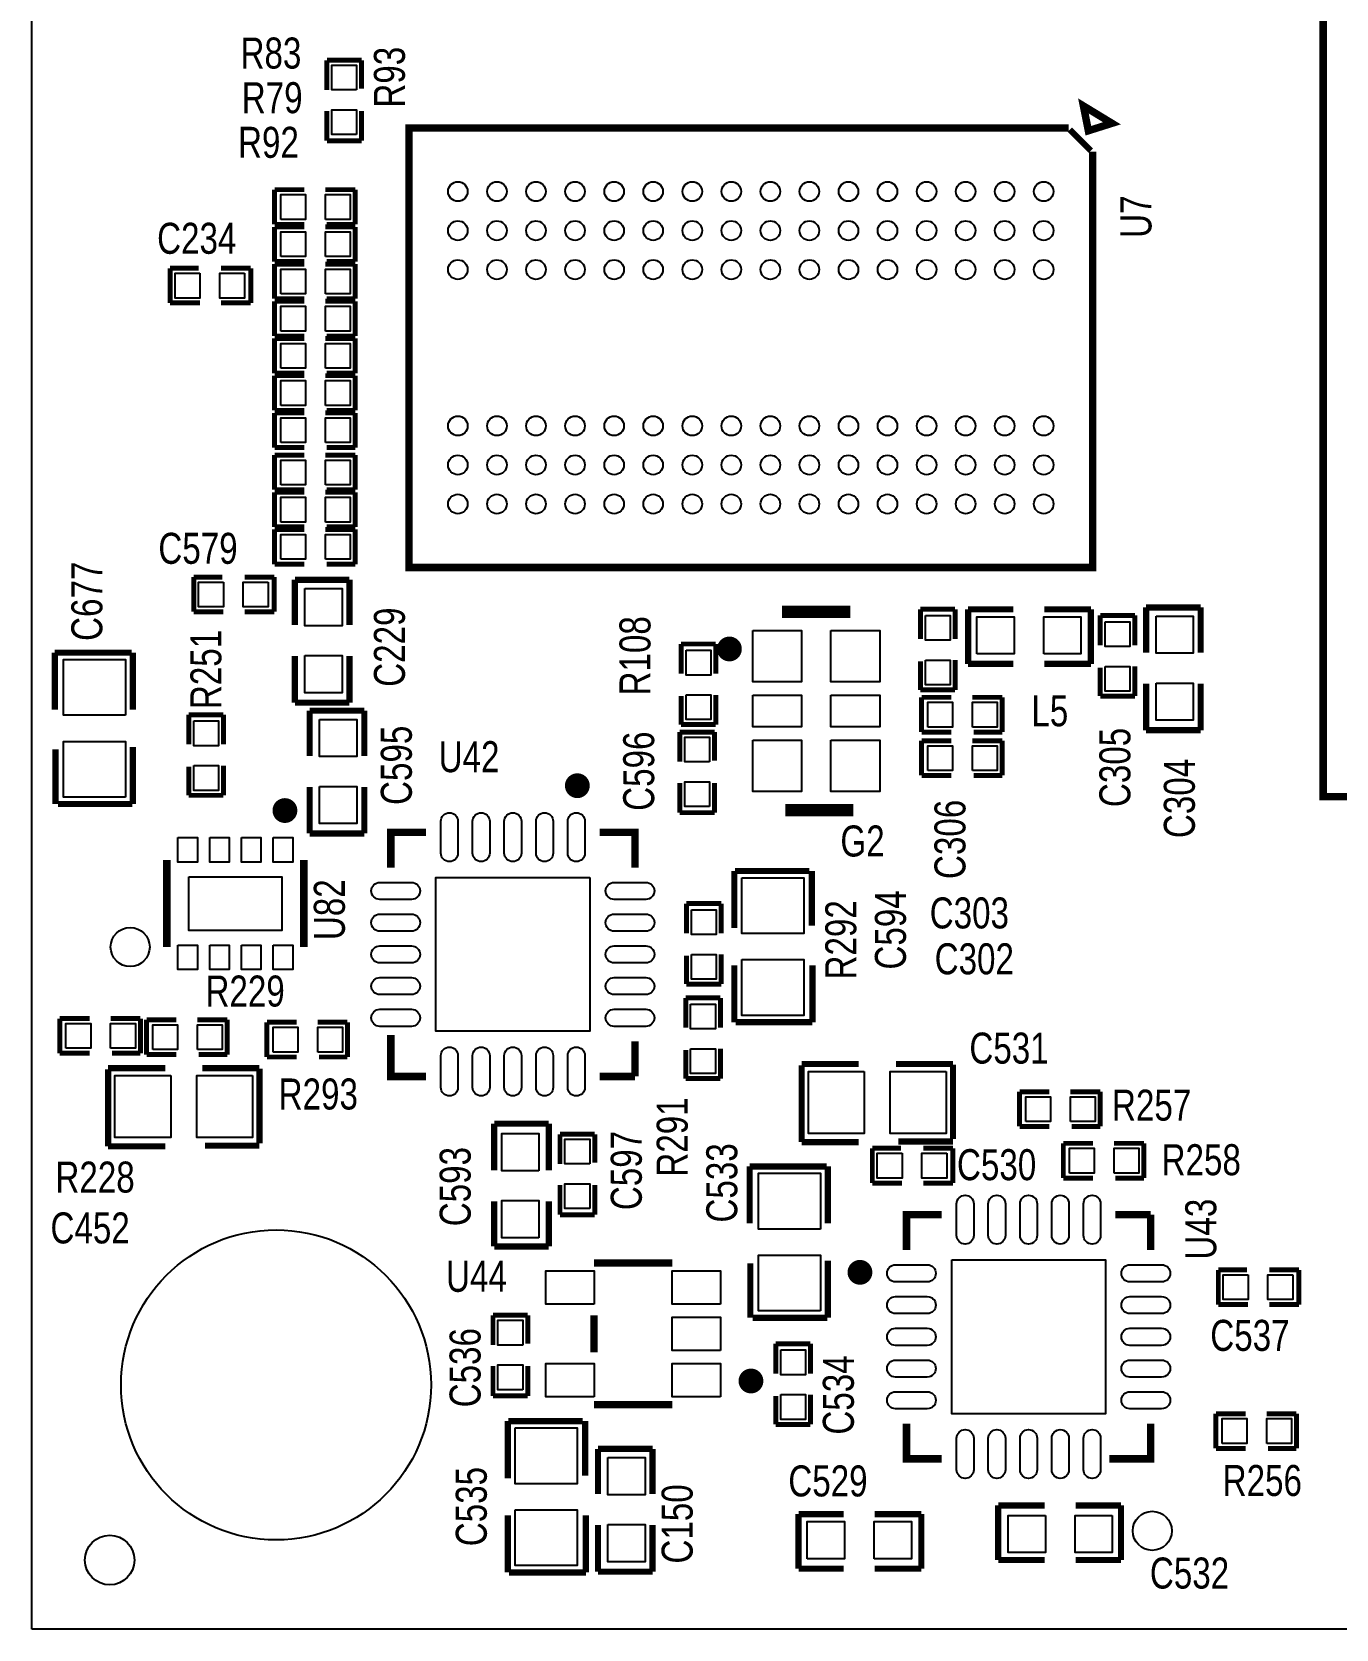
# Model space of a CAD drawing. Extents: x 0 to 80, y 0 to 60.
# Drawn here: x 0 to 26.71, y 0 to 32.71 of the extents above; entities that cross this region are included whole.
import ezdxf

# ---------------------------------------------------------------- set-up
doc = ezdxf.new("R2010")
doc.units = 0
for name, color, linetype in [('BG_OUTLINE', 3, 'CONTINUOUS'), ('PG_SILKSCREEN_TOP', 6, 'CONTINUOUS'), ('PIN_TOP', 7, 'CONTINUOUS'), ('RD_SILKSCREEN_TOP', 8, 'CONTINUOUS')]:
    doc.layers.add(name, color=color, linetype=linetype)

msp = doc.modelspace()

# ---------------------------------------------------------------- linework, layer by layer
at = {"layer": 'BG_OUTLINE'}
msp.add_lwpolyline([(0, 0), (0, 59.99988), (79.99984, 59.99988), (79.99984, 0)], close=True, dxfattribs=at)
at = {"layer": 'PG_SILKSCREEN_TOP', "const_width": 0.1524}
for points in [[(26.44648, 17.04721), (53.44668, 17.04721), (53.44668, 44.04741), (26.44648, 44.04741)], [(21.638768, 30.68701), (22.121368, 30.83941), (21.537168, 31.19501)]]:
    msp.add_lwpolyline(points, close=True, dxfattribs=at)
at = {"layer": 'PG_SILKSCREEN_TOP'}
for points, const_width in [([(6.040374, 31.521908), (6.040374, 32.131508)], 0.1016), ([(6.040374, 32.131508), (6.751574, 32.131508)], 0.1016), ([(6.751574, 32.131508), (6.751574, 31.547308)], 0.1016), ([(6.040374, 30.480508), (6.040374, 31.090108)], 0.1016), ([(6.751574, 30.480508), (6.751574, 31.090108)], 0.1016), ([(21.724366, 30.25521), (21.724366, 21.7424), (7.724394, 21.7424), (7.724394, 30.742382), (21.232368, 30.742382)], 0.1524), ([(21.257768, 30.709108), (21.68779, 30.278832)], 0.127), ([(6.040374, 30.480508), (6.751574, 30.480508)], 0.1016), ([(4.97078, 29.48051), (5.58038, 29.48051)], 0.1016), ([(4.97078, 29.48051), (4.97078, 28.76931)], 0.1016), ([(6.01218, 29.48051), (6.62178, 29.48051)], 0.1016), ([(6.62178, 29.48051), (6.62178, 28.76931)], 0.1016), ([(4.97078, 28.76931), (5.58038, 28.76931)], 0.1016), ([(6.62178, 28.76931), (6.03758, 28.76931)], 0.1016), ([(4.97078, 28.71851), (5.58038, 28.71851)], 0.1016), ([(4.97078, 28.71851), (4.97078, 28.00731)], 0.1016), ([(6.01218, 28.71851), (6.62178, 28.71851)], 0.1016), ([(6.62178, 28.71851), (6.62178, 28.00731)], 0.1016), ([(2.830576, 27.159712), (2.830576, 27.870912)], 0.1016), ([(2.830576, 27.870912), (3.414776, 27.870912)], 0.1016), ([(4.481576, 27.870912), (3.871976, 27.870912)], 0.1016), ([(4.481576, 27.159712), (4.481576, 27.870912)], 0.1016), ([(4.97078, 28.00731), (5.58038, 28.00731)], 0.1016), ([(4.97078, 27.95651), (5.58038, 27.95651)], 0.1016), ([(4.97078, 27.95651), (4.97078, 27.24531)], 0.1016), ([(6.01218, 27.95651), (6.62178, 27.95651)], 0.1016), ([(6.62178, 28.00731), (6.03758, 28.00731)], 0.1016), ([(6.62178, 27.95651), (6.62178, 27.24531)], 0.1016), ([(3.440176, 27.159712), (2.830576, 27.159712)], 0.1016), ([(4.481576, 27.159712), (3.871976, 27.159712)], 0.1016), ([(4.97078, 27.24531), (5.58038, 27.24531)], 0.1016), ([(4.97078, 27.19451), (5.58038, 27.19451)], 0.1016), ([(4.97078, 27.19451), (4.97078, 26.48331)], 0.1016), ([(6.01218, 27.19451), (6.62178, 27.19451)], 0.1016), ([(6.62178, 27.24531), (6.03758, 27.24531)], 0.1016), ([(6.62178, 27.19451), (6.62178, 26.48331)], 0.1016), ([(4.97078, 26.48331), (5.58038, 26.48331)], 0.1016), ([(6.62178, 26.48331), (6.03758, 26.48331)], 0.1016), ([(4.97078, 26.43251), (5.58038, 26.43251)], 0.1016), ([(4.97078, 26.43251), (4.97078, 25.72131)], 0.1016), ([(6.01218, 26.43251), (6.62178, 26.43251)], 0.1016), ([(6.62178, 26.43251), (6.62178, 25.72131)], 0.1016), ([(4.97078, 25.72131), (5.58038, 25.72131)], 0.1016), ([(4.97078, 25.67051), (5.58038, 25.67051)], 0.1016), ([(4.97078, 25.67051), (4.97078, 24.95931)], 0.1016), ([(6.01218, 25.67051), (6.62178, 25.67051)], 0.1016), ([(6.62178, 25.72131), (6.03758, 25.72131)], 0.1016), ([(6.62178, 25.67051), (6.62178, 24.95931)], 0.1016), ([(4.97078, 24.95931), (5.58038, 24.95931)], 0.1016), ([(4.97078, 24.90851), (5.58038, 24.90851)], 0.1016), ([(4.97078, 24.90851), (4.97078, 24.19731)], 0.1016), ([(6.01218, 24.90851), (6.62178, 24.90851)], 0.1016), ([(6.62178, 24.95931), (6.03758, 24.95931)], 0.1016), ([(6.62178, 24.90851), (6.62178, 24.19731)], 0.1016), ([(4.97078, 24.19731), (5.58038, 24.19731)], 0.1016), ([(6.62178, 24.19731), (6.03758, 24.19731)], 0.1016), ([(4.97078, 24.04491), (5.58038, 24.04491)], 0.1016), ([(4.97078, 24.04491), (4.97078, 23.33371)], 0.1016), ([(6.01218, 24.04491), (6.62178, 24.04491)], 0.1016), ([(6.62178, 24.04491), (6.62178, 23.33371)], 0.1016), ([(4.97078, 23.33371), (5.58038, 23.33371)], 0.1016), ([(4.97078, 23.28291), (5.58038, 23.28291)], 0.1016), ([(4.97078, 23.28291), (4.97078, 22.57171)], 0.1016), ([(6.01218, 23.28291), (6.62178, 23.28291)], 0.1016), ([(6.62178, 23.33371), (6.03758, 23.33371)], 0.1016), ([(6.62178, 23.28291), (6.62178, 22.57171)], 0.1016), ([(4.97078, 22.57171), (5.58038, 22.57171)], 0.1016), ([(4.97078, 22.52091), (5.58038, 22.52091)], 0.1016), ([(4.97078, 22.52091), (4.97078, 21.80971)], 0.1016), ([(6.01218, 22.52091), (6.62178, 22.52091)], 0.1016), ([(6.62178, 22.57171), (6.03758, 22.57171)], 0.1016), ([(6.62178, 22.52091), (6.62178, 21.80971)], 0.1016), ([(3.313176, 20.835112), (3.313176, 21.546312)], 0.1016), ([(3.313176, 21.546312), (3.897376, 21.546312)], 0.1016), ([(4.964176, 21.546312), (4.354576, 21.546312)], 0.1016), ([(4.964176, 20.835112), (4.964176, 21.546312)], 0.1016), ([(4.97078, 21.80971), (5.58038, 21.80971)], 0.1016), ([(6.62178, 21.80971), (6.03758, 21.80971)], 0.1016), ([(5.386578, 21.489416), (5.386578, 20.562316)], 0.127), ([(6.504178, 21.489416), (5.386578, 21.489416)], 0.127), ([(6.504178, 20.562316), (6.504178, 21.489416)], 0.127), ([(16.762476, 20.835112), (15.365476, 20.835112)], 0.254), ([(18.197576, 20.885912), (18.197576, 20.276312)], 0.1016), ([(18.908776, 20.885912), (18.197576, 20.885912)], 0.1016), ([(18.908776, 20.885912), (18.908776, 20.276312)], 0.1016), ([(19.175476, 20.885912), (19.175476, 19.768312)], 0.127), ([(20.102576, 20.885912), (19.175476, 20.885912)], 0.127), ([(20.737576, 20.885912), (21.690076, 20.885912)], 0.127), ([(21.690076, 20.885912), (21.690076, 19.768312)], 0.127), ([(22.820376, 20.924012), (22.820376, 19.996912)], 0.127), ([(23.937976, 20.924012), (22.820376, 20.924012)], 0.127), ([(23.937976, 19.996912), (23.937976, 20.924012)], 0.127), ([(3.922776, 20.835112), (3.313176, 20.835112)], 0.1016), ([(4.964176, 20.835112), (4.354576, 20.835112)], 0.1016), ([(21.880576, 20.758912), (21.880576, 20.149312)], 0.1016), ([(22.591776, 20.758912), (21.880576, 20.758912)], 0.1016), ([(22.591776, 20.758912), (22.591776, 20.149312)], 0.1016), ([(0.468376, 18.828512), (0.468376, 19.996912)], 0.127), ([(0.468376, 19.996912), (2.043176, 19.996912)], 0.127), ([(2.068576, 19.996912), (2.068576, 18.828512)], 0.127), ([(5.386578, 18.974816), (5.386578, 19.927316)], 0.127), ([(6.504178, 19.927316), (6.504178, 18.974816)], 0.127), ([(13.295376, 20.174712), (13.295376, 19.565112)], 0.1016), ([(14.006576, 20.174712), (13.295376, 20.174712)], 0.1016), ([(14.006576, 20.174712), (14.006576, 19.565112)], 0.1016), ([(18.197576, 19.234912), (18.197576, 19.819112)], 0.1016), ([(18.908776, 19.844512), (18.908776, 19.234912)], 0.1016), ([(19.175476, 19.768312), (20.102576, 19.768312)], 0.127), ([(21.690076, 19.768312), (20.737576, 19.768312)], 0.127), ([(21.880576, 19.107912), (21.880576, 19.692112)], 0.1016), ([(22.591776, 19.717512), (22.591776, 19.107912)], 0.1016), ([(22.820376, 18.409412), (22.820376, 19.361912)], 0.127), ([(23.937976, 19.361912), (23.937976, 18.409412)], 0.127), ([(6.504178, 18.974816), (5.386578, 18.974816)], 0.127), ([(13.295376, 18.523712), (13.295376, 19.107912)], 0.1016), ([(14.006576, 19.133312), (14.006576, 18.523712)], 0.1016), ([(18.908776, 19.234912), (18.197576, 19.234912)], 0.1016), ([(18.222976, 19.082512), (18.832576, 19.082512)], 0.1016), ([(18.222976, 19.082512), (18.222976, 18.371312)], 0.1016), ([(19.264376, 19.082512), (19.873976, 19.082512)], 0.1016), ([(19.873976, 19.082512), (19.873976, 18.371312)], 0.1016), ([(22.591776, 19.107912), (21.880576, 19.107912)], 0.1016), ([(3.211576, 18.726912), (3.211576, 18.117312)], 0.1016), ([(3.922776, 18.726912), (3.211576, 18.726912)], 0.1016), ([(3.922776, 18.726912), (3.922776, 18.117312)], 0.1016), ([(5.6896, 18.8087), (5.6896, 17.8816)], 0.127), ([(6.8072, 18.8087), (5.6896, 18.8087)], 0.127), ([(6.8072, 17.8816), (6.8072, 18.8087)], 0.127), ([(13.269976, 17.761712), (13.269976, 18.371312)], 0.1016), ([(13.269976, 18.371312), (13.981176, 18.371312)], 0.1016), ([(14.006576, 18.523712), (13.295376, 18.523712)], 0.1016), ([(13.981176, 18.371312), (13.981176, 17.787112)], 0.1016), ([(18.222976, 18.371312), (18.832576, 18.371312)], 0.1016), ([(19.873976, 18.371312), (19.289776, 18.371312)], 0.1016), ([(23.937976, 18.409412), (22.820376, 18.409412)], 0.127), ([(0.481076, 18.015712), (0.481076, 16.898112)], 0.127), ([(2.068576, 16.898112), (2.068576, 18.066512)], 0.127), ([(18.222976, 18.193512), (18.832576, 18.193512)], 0.1016), ([(18.222976, 18.193512), (18.222976, 17.482312)], 0.1016), ([(19.264376, 18.193512), (19.873976, 18.193512)], 0.1016), ([(19.873976, 18.193512), (19.873976, 17.482312)], 0.1016), ([(3.211576, 17.075912), (3.211576, 17.660112)], 0.1016), ([(3.922776, 17.685512), (3.922776, 17.075912)], 0.1016), ([(13.269976, 16.720312), (13.269976, 17.329912)], 0.1016), ([(13.981176, 16.720312), (13.981176, 17.329912)], 0.1016), ([(18.222976, 17.482312), (18.832576, 17.482312)], 0.1016), ([(19.873976, 17.482312), (19.289776, 17.482312)], 0.1016), ([(3.922776, 17.075912), (3.211576, 17.075912)], 0.1016), ([(5.6896, 16.2941), (5.6896, 17.2466)], 0.127), ([(6.8072, 17.2466), (6.8072, 16.2941)], 0.127), ([(0.531876, 16.898112), (2.055876, 16.898112)], 0.127), ([(13.269976, 16.720312), (13.981176, 16.720312)], 0.1016), ([(16.825976, 16.771112), (15.428976, 16.771112)], 0.254), ([(6.8072, 16.2941), (5.6896, 16.2941)], 0.127), ([(7.350252, 15.596108), (7.350252, 16.31823), (8.072374, 16.31823)], 0.1524), ([(11.628374, 16.31823), (12.350496, 16.31823), (12.350496, 15.596108)], 0.1524), ([(2.761996, 15.748), (2.761996, 13.97)], 0.1524), ([(5.569204, 15.748), (5.569204, 13.97)], 0.1524), ([(14.387576, 15.526512), (14.387576, 14.358112)], 0.127), ([(15.924276, 15.526512), (14.400276, 15.526512)], 0.127), ([(15.975076, 14.408912), (15.975076, 15.526512)], 0.127), ([(13.406374, 14.859508), (13.406374, 14.249908)], 0.1016), ([(14.117574, 14.859508), (13.406374, 14.859508)], 0.1016), ([(14.117574, 14.859508), (14.117574, 14.249908)], 0.1016), ([(13.406374, 13.208508), (13.406374, 13.792708)], 0.1016), ([(14.117574, 13.818108), (14.117574, 13.208508)], 0.1016), ([(14.387576, 12.427712), (14.387576, 13.596112)], 0.127), ([(15.987776, 13.596112), (15.987776, 12.427712)], 0.127), ([(14.117574, 13.208508), (13.406374, 13.208508)], 0.1016), ([(13.390372, 12.926314), (13.390372, 12.316714)], 0.1016), ([(14.101572, 12.926314), (13.390372, 12.926314)], 0.1016), ([(14.101572, 12.926314), (14.101572, 12.316714)], 0.1016), ([(0.569976, 12.503912), (1.179576, 12.503912)], 0.1016), ([(0.569976, 12.503912), (0.569976, 11.792712)], 0.1016), ([(1.611376, 12.503912), (2.220976, 12.503912)], 0.1016), ([(2.220976, 12.503912), (2.220976, 11.792712)], 0.1016), ([(2.347976, 12.478512), (2.957576, 12.478512)], 0.1016), ([(2.347976, 12.478512), (2.347976, 11.767312)], 0.1016), ([(3.389376, 12.478512), (3.998976, 12.478512)], 0.1016), ([(3.998976, 12.478512), (3.998976, 11.767312)], 0.1016), ([(4.811776, 12.427712), (5.421376, 12.427712)], 0.1016), ([(4.811776, 12.427712), (4.811776, 11.716512)], 0.1016), ([(5.853176, 12.427712), (6.462776, 12.427712)], 0.1016), ([(6.462776, 12.427712), (6.462776, 11.716512)], 0.1016), ([(15.987776, 12.427712), (14.412976, 12.427712)], 0.127), ([(8.072374, 11.317986), (7.350252, 11.317986), (7.350252, 12.167108)], 0.1524), ([(12.350496, 12.040108), (12.350496, 11.317986)], 0.1524), ([(0.569976, 11.792712), (1.179576, 11.792712)], 0.1016), ([(2.220976, 11.792712), (1.636776, 11.792712)], 0.1016), ([(2.347976, 11.767312), (2.957576, 11.767312)], 0.1016), ([(3.998976, 11.767312), (3.414776, 11.767312)], 0.1016), ([(13.390372, 11.275314), (13.390372, 11.859514)], 0.1016), ([(14.101572, 11.884914), (14.101572, 11.275314)], 0.1016), ([(1.560576, 11.487912), (2.728976, 11.487912)], 0.127), ([(1.560576, 9.887712), (1.560576, 11.462512)], 0.127), ([(4.659376, 11.487912), (3.490976, 11.487912)], 0.127), ([(4.659376, 9.951212), (4.659376, 11.475212)], 0.127), ([(4.811776, 11.716512), (5.421376, 11.716512)], 0.1016), ([(6.462776, 11.716512), (5.878576, 11.716512)], 0.1016), ([(15.76578, 11.57351), (16.93418, 11.57351)], 0.127), ([(15.76578, 9.97331), (15.76578, 11.54811)], 0.127), ([(18.86458, 11.57351), (17.69618, 11.57351)], 0.127), ([(18.86458, 10.03681), (18.86458, 11.56081)], 0.127), ([(12.350496, 11.317986), (11.628374, 11.317986)], 0.1524), ([(14.101572, 11.275314), (13.390372, 11.275314)], 0.1016), ([(20.229576, 11.005312), (20.839176, 11.005312)], 0.1016), ([(20.229576, 11.005312), (20.229576, 10.294112)], 0.1016), ([(21.270976, 11.005312), (21.880576, 11.005312)], 0.1016), ([(21.880576, 11.005312), (21.880576, 10.294112)], 0.1016), ([(9.469374, 10.351008), (10.586974, 10.351008)], 0.127), ([(9.469374, 9.398508), (9.469374, 10.351008)], 0.127), ([(10.586974, 10.351008), (10.586974, 9.398508)], 0.127), ([(10.815574, 9.525508), (10.815574, 10.135108)], 0.1016), ([(10.815574, 10.135108), (11.526774, 10.135108)], 0.1016), ([(11.526774, 10.135108), (11.526774, 9.550908)], 0.1016), ([(20.229576, 10.294112), (20.839176, 10.294112)], 0.1016), ([(21.880576, 10.294112), (21.296376, 10.294112)], 0.1016), ([(2.728976, 9.887712), (1.560576, 9.887712)], 0.127), ([(3.541776, 9.900412), (4.659376, 9.900412)], 0.127), ([(16.93418, 9.97331), (15.76578, 9.97331)], 0.127), ([(17.21358, 9.13511), (17.21358, 9.84631)], 0.1016), ([(17.21358, 9.84631), (17.79778, 9.84631)], 0.1016), ([(17.74698, 9.98601), (18.86458, 9.98601)], 0.127), ([(18.86458, 9.84631), (18.25498, 9.84631)], 0.1016), ([(18.86458, 9.13511), (18.86458, 9.84631)], 0.1016), ([(21.12518, 9.94791), (21.73478, 9.94791)], 0.1016), ([(21.12518, 9.94791), (21.12518, 9.23671)], 0.1016), ([(22.16658, 9.94791), (22.77618, 9.94791)], 0.1016), ([(22.77618, 9.94791), (22.77618, 9.23671)], 0.1016), ([(14.701774, 8.306308), (14.701774, 9.474708)], 0.127), ([(14.701774, 9.474708), (16.276574, 9.474708)], 0.127), ([(16.301974, 9.474708), (16.301974, 8.306308)], 0.127), ([(17.82318, 9.13511), (17.21358, 9.13511)], 0.1016), ([(18.86458, 9.13511), (18.25498, 9.13511)], 0.1016), ([(21.12518, 9.23671), (21.73478, 9.23671)], 0.1016), ([(22.77618, 9.23671), (22.19198, 9.23671)], 0.1016), ([(10.815574, 8.484108), (10.815574, 9.093708)], 0.1016), ([(11.526774, 8.484108), (11.526774, 9.093708)], 0.1016), ([(9.469374, 8.763508), (9.469374, 7.836408)], 0.127), ([(10.586974, 7.836408), (10.586974, 8.763508)], 0.127), ([(10.815574, 8.484108), (11.526774, 8.484108)], 0.1016), ([(17.913858, 7.76351), (17.913858, 8.485632), (18.63598, 8.485632)], 0.1524), ([(22.19198, 8.485632), (22.914102, 8.485632)], 0.1524), ([(22.914102, 8.485632), (22.914102, 7.76351)], 0.1524), ([(9.469374, 7.836408), (10.586974, 7.836408)], 0.127), ([(11.514074, 7.495794), (13.114274, 7.495794)], 0.1524), ([(14.714474, 7.493508), (14.714474, 6.375908)], 0.127), ([(16.301974, 6.375908), (16.301974, 7.544308)], 0.127), ([(24.30018, 6.64591), (24.30018, 7.35711)], 0.1016), ([(24.30018, 7.35711), (24.88438, 7.35711)], 0.1016), ([(25.95118, 7.35711), (25.34158, 7.35711)], 0.1016), ([(25.95118, 6.64591), (25.95118, 7.35711)], 0.1016), ([(24.90978, 6.64591), (24.30018, 6.64591)], 0.1016), ([(25.95118, 6.64591), (25.34158, 6.64591)], 0.1016), ([(9.443974, 5.817108), (9.443974, 6.426708)], 0.1016), ([(9.443974, 6.426708), (10.155174, 6.426708)], 0.1016), ([(10.155174, 6.426708), (10.155174, 5.842508)], 0.1016), ([(11.514074, 5.664708), (11.514074, 6.426708)], 0.1524), ([(14.765274, 6.375908), (16.289274, 6.375908)], 0.127), ([(15.235174, 5.842508), (15.235174, 5.232908)], 0.1016), ([(15.946374, 5.842508), (15.235174, 5.842508)], 0.1016), ([(15.946374, 5.842508), (15.946374, 5.232908)], 0.1016), ([(9.443974, 4.775708), (9.443974, 5.385308)], 0.1016), ([(10.155174, 4.775708), (10.155174, 5.385308)], 0.1016), ([(9.443974, 4.775708), (10.155174, 4.775708)], 0.1016), ([(13.114274, 4.595622), (11.514074, 4.595622)], 0.1524), ([(15.235174, 4.191508), (15.235174, 4.775708)], 0.1016), ([(15.946374, 4.801108), (15.946374, 4.191508)], 0.1016), ([(9.74598, 4.25831), (9.74598, 3.08991)], 0.127), ([(11.28268, 4.25831), (9.75868, 4.25831)], 0.127), ([(11.33348, 3.14071), (11.33348, 4.25831)], 0.127), ([(18.63598, 3.485388), (17.913858, 3.485388), (17.913858, 4.20751)], 0.1524), ([(22.914102, 4.20751), (22.914102, 3.485388), (22.06498, 3.485388)], 0.1524), ([(24.24938, 4.41071), (24.85898, 4.41071)], 0.1016), ([(24.24938, 4.41071), (24.24938, 3.69951)], 0.1016), ([(25.29078, 4.41071), (25.90038, 4.41071)], 0.1016), ([(25.90038, 4.41071), (25.90038, 3.69951)], 0.1016), ([(15.946374, 4.191508), (15.235174, 4.191508)], 0.1016), ([(11.593576, 3.690112), (11.593576, 2.763012)], 0.127), ([(12.711176, 3.690112), (11.593576, 3.690112)], 0.127), ([(12.711176, 2.763012), (12.711176, 3.690112)], 0.127), ([(24.24938, 3.69951), (24.85898, 3.69951)], 0.1016), ([(25.90038, 3.69951), (25.31618, 3.69951)], 0.1016), ([(9.74598, 1.15951), (9.74598, 2.32791)], 0.127), ([(11.34618, 2.32791), (11.34618, 1.15951)], 0.127), ([(15.70228, 2.35331), (15.70228, 1.23571)], 0.127), ([(16.62938, 2.35331), (15.70228, 2.35331)], 0.127), ([(17.26438, 2.35331), (18.21688, 2.35331)], 0.127), ([(18.21688, 2.35331), (18.21688, 1.23571)], 0.127), ([(19.79168, 2.53111), (20.74418, 2.53111)], 0.127), ([(19.79168, 1.41351), (19.79168, 2.53111)], 0.127), ([(22.30628, 2.53111), (21.37918, 2.53111)], 0.127), ([(22.30628, 1.41351), (22.30628, 2.53111)], 0.127), ([(11.593576, 1.175512), (11.593576, 2.128012)], 0.127), ([(12.711176, 2.128012), (12.711176, 1.175512)], 0.127), ([(20.74418, 1.41351), (19.79168, 1.41351)], 0.127), ([(21.37918, 1.41351), (22.30628, 1.41351)], 0.127), ([(11.34618, 1.15951), (9.77138, 1.15951)], 0.127), ([(12.711176, 1.175512), (11.593576, 1.175512)], 0.127), ([(15.70228, 1.23571), (16.62938, 1.23571)], 0.127), ([(18.21688, 1.23571), (17.26438, 1.23571)], 0.127)]:
    msp.add_lwpolyline(points, dxfattribs=dict(at, const_width=const_width))
at = {"layer": 'PG_SILKSCREEN_TOP', "const_width": 0.254}
for points in [[(14.158976, 20.073112, 1), (14.412976, 20.073112, 1)], [(11.298174, 17.272508, 1), (11.044174, 17.272508, 1)], [(5.3086, 16.764, 1), (5.0546, 16.764, 1)], [(17.08658, 7.30631, 1), (16.83258, 7.30631, 1)], [(14.854174, 5.080508, 1), (14.600174, 5.080508, 1)]]:
    msp.add_lwpolyline(points, format="xyb", close=True, dxfattribs=at)
at = {"layer": 'PIN_TOP'}
for points in [[(6.649974, 31.521908), (6.141974, 31.521908), (6.141974, 32.029908), (6.649974, 32.029908)], [(6.649974, 30.607508), (6.141974, 30.607508), (6.141974, 31.115508), (6.649974, 31.115508)], [(5.09778, 28.87091), (5.09778, 29.37891), (5.60578, 29.37891), (5.60578, 28.87091)], [(6.01218, 28.87091), (6.01218, 29.37891), (6.52018, 29.37891), (6.52018, 28.87091)], [(5.09778, 28.10891), (5.09778, 28.61691), (5.60578, 28.61691), (5.60578, 28.10891)], [(6.01218, 28.10891), (6.01218, 28.61691), (6.52018, 28.61691), (6.52018, 28.10891)], [(5.09778, 27.34691), (5.09778, 27.85491), (5.60578, 27.85491), (5.60578, 27.34691)], [(6.01218, 27.34691), (6.01218, 27.85491), (6.52018, 27.85491), (6.52018, 27.34691)], [(3.440176, 27.769312), (3.440176, 27.261312), (2.932176, 27.261312), (2.932176, 27.769312)], [(4.354576, 27.769312), (4.354576, 27.261312), (3.846576, 27.261312), (3.846576, 27.769312)], [(5.09778, 26.58491), (5.09778, 27.09291), (5.60578, 27.09291), (5.60578, 26.58491)], [(6.01218, 26.58491), (6.01218, 27.09291), (6.52018, 27.09291), (6.52018, 26.58491)], [(5.09778, 25.82291), (5.09778, 26.33091), (5.60578, 26.33091), (5.60578, 25.82291)], [(6.01218, 25.82291), (6.01218, 26.33091), (6.52018, 26.33091), (6.52018, 25.82291)], [(5.09778, 25.06091), (5.09778, 25.56891), (5.60578, 25.56891), (5.60578, 25.06091)], [(6.01218, 25.06091), (6.01218, 25.56891), (6.52018, 25.56891), (6.52018, 25.06091)], [(5.09778, 24.29891), (5.09778, 24.80691), (5.60578, 24.80691), (5.60578, 24.29891)], [(6.01218, 24.29891), (6.01218, 24.80691), (6.52018, 24.80691), (6.52018, 24.29891)], [(5.09778, 23.43531), (5.09778, 23.94331), (5.60578, 23.94331), (5.60578, 23.43531)], [(6.01218, 23.43531), (6.01218, 23.94331), (6.52018, 23.94331), (6.52018, 23.43531)], [(5.09778, 22.67331), (5.09778, 23.18131), (5.60578, 23.18131), (5.60578, 22.67331)], [(6.01218, 22.67331), (6.01218, 23.18131), (6.52018, 23.18131), (6.52018, 22.67331)], [(5.09778, 21.91131), (5.09778, 22.41931), (5.60578, 22.41931), (5.60578, 21.91131)], [(6.01218, 21.91131), (6.01218, 22.41931), (6.52018, 22.41931), (6.52018, 21.91131)], [(3.922776, 21.444712), (3.922776, 20.936712), (3.414776, 20.936712), (3.414776, 21.444712)], [(4.837176, 21.444712), (4.837176, 20.936712), (4.329176, 20.936712), (4.329176, 21.444712)], [(5.589778, 21.311616), (6.351778, 21.311616), (6.351778, 20.549616), (5.589778, 20.549616)], [(18.299176, 20.758912), (18.807176, 20.758912), (18.807176, 20.250912), (18.299176, 20.250912)], [(19.353276, 19.971512), (19.353276, 20.733512), (20.115276, 20.733512), (20.115276, 19.971512)], [(20.724876, 19.971512), (20.724876, 20.733512), (21.486876, 20.733512), (21.486876, 19.971512)], [(21.982176, 20.631912), (22.490176, 20.631912), (22.490176, 20.123912), (21.982176, 20.123912)], [(23.023576, 20.746212), (23.785576, 20.746212), (23.785576, 19.984212), (23.023576, 19.984212)], [(14.763877, 20.453096), (15.763875, 20.453096), (15.763875, 19.40306), (14.763877, 19.40306)], [(16.364077, 20.453096), (17.364075, 20.453096), (17.364075, 19.40306), (16.364077, 19.40306)], [(13.396976, 20.047712), (13.904976, 20.047712), (13.904976, 19.539712), (13.396976, 19.539712)], [(1.916176, 18.714212), (0.646176, 18.714212), (0.646176, 19.857212), (1.916176, 19.857212)], [(5.589778, 19.940016), (6.351778, 19.940016), (6.351778, 19.178016), (5.589778, 19.178016)], [(18.299176, 19.844512), (18.807176, 19.844512), (18.807176, 19.336512), (18.299176, 19.336512)], [(21.982176, 19.717512), (22.490176, 19.717512), (22.490176, 19.209512), (21.982176, 19.209512)], [(23.023576, 19.374612), (23.785576, 19.374612), (23.785576, 18.612612), (23.023576, 18.612612)], [(13.396976, 19.133312), (13.904976, 19.133312), (13.904976, 18.625312), (13.396976, 18.625312)], [(14.763877, 19.128105), (15.763875, 19.128105), (15.763875, 18.478119), (14.763877, 18.478119)], [(16.364077, 19.128105), (17.364075, 19.128105), (17.364075, 18.478119), (16.364077, 18.478119)], [(18.349976, 18.472912), (18.349976, 18.980912), (18.857976, 18.980912), (18.857976, 18.472912)], [(19.264376, 18.472912), (19.264376, 18.980912), (19.772376, 18.980912), (19.772376, 18.472912)], [(3.313176, 18.599912), (3.821176, 18.599912), (3.821176, 18.091912), (3.313176, 18.091912)], [(5.8928, 18.6309), (6.6548, 18.6309), (6.6548, 17.8689), (5.8928, 17.8689)], [(1.916176, 17.037812), (0.646176, 17.037812), (0.646176, 18.180812), (1.916176, 18.180812)], [(13.879576, 17.761712), (13.371576, 17.761712), (13.371576, 18.269712), (13.879576, 18.269712)], [(14.763877, 18.203164), (15.763875, 18.203164), (15.763875, 17.153128), (14.763877, 17.153128)], [(16.364077, 18.203164), (17.364075, 18.203164), (17.364075, 17.153128), (16.364077, 17.153128)], [(18.349976, 17.583912), (18.349976, 18.091912), (18.857976, 18.091912), (18.857976, 17.583912)], [(19.264376, 17.583912), (19.264376, 18.091912), (19.772376, 18.091912), (19.772376, 17.583912)], [(3.313176, 17.685512), (3.821176, 17.685512), (3.821176, 17.177512), (3.313176, 17.177512)], [(13.879576, 16.847312), (13.371576, 16.847312), (13.371576, 17.355312), (13.879576, 17.355312)], [(5.8928, 17.2593), (6.6548, 17.2593), (6.6548, 16.4973), (5.8928, 16.4973)], [(2.990469, 16.20901), (3.390519, 16.20901), (3.390519, 15.709138), (2.990469, 15.709138)], [(3.640455, 16.20901), (4.040505, 16.20901), (4.040505, 15.709138), (3.640455, 15.709138)], [(4.290695, 16.20901), (4.690745, 16.20901), (4.690745, 15.709138), (4.290695, 15.709138)], [(4.940681, 16.20901), (5.340731, 16.20901), (5.340731, 15.709138), (4.940681, 15.709138)], [(3.21564, 15.409037), (5.11556, 15.409037), (5.11556, 14.308963), (3.21564, 14.308963)], [(11.425428, 15.393162), (11.425428, 12.243054), (8.27532, 12.243054), (8.27532, 15.393162)], [(14.539976, 15.386812), (15.809976, 15.386812), (15.809976, 14.243812), (14.539976, 14.243812)], [(13.507974, 14.732508), (14.015974, 14.732508), (14.015974, 14.224508), (13.507974, 14.224508)], [(2.990469, 14.008862), (3.390519, 14.008862), (3.390519, 13.50899), (2.990469, 13.50899)], [(3.640455, 14.008862), (4.040505, 14.008862), (4.040505, 13.50899), (3.640455, 13.50899)], [(4.290695, 14.008862), (4.690745, 14.008862), (4.690745, 13.50899), (4.290695, 13.50899)], [(4.940681, 14.008862), (5.340731, 14.008862), (5.340731, 13.50899), (4.940681, 13.50899)], [(13.507974, 13.818108), (14.015974, 13.818108), (14.015974, 13.310108), (13.507974, 13.310108)], [(14.539976, 13.710412), (15.809976, 13.710412), (15.809976, 12.567412), (14.539976, 12.567412)], [(13.491972, 12.799314), (13.999972, 12.799314), (13.999972, 12.291314), (13.491972, 12.291314)], [(0.696976, 11.894312), (0.696976, 12.402312), (1.204976, 12.402312), (1.204976, 11.894312)], [(1.611376, 11.894312), (1.611376, 12.402312), (2.119376, 12.402312), (2.119376, 11.894312)], [(2.474976, 11.868912), (2.474976, 12.376912), (2.982976, 12.376912), (2.982976, 11.868912)], [(3.389376, 11.868912), (3.389376, 12.376912), (3.897376, 12.376912), (3.897376, 11.868912)], [(4.938776, 11.818112), (4.938776, 12.326112), (5.446776, 12.326112), (5.446776, 11.818112)], [(5.853176, 11.818112), (5.853176, 12.326112), (6.361176, 12.326112), (6.361176, 11.818112)], [(13.491972, 11.884914), (13.999972, 11.884914), (13.999972, 11.376914), (13.491972, 11.376914)], [(2.843276, 11.335512), (2.843276, 10.065512), (1.700276, 10.065512), (1.700276, 11.335512)], [(4.519676, 11.335512), (4.519676, 10.065512), (3.376676, 10.065512), (3.376676, 11.335512)], [(17.04848, 11.42111), (17.04848, 10.15111), (15.90548, 10.15111), (15.90548, 11.42111)], [(18.72488, 11.42111), (18.72488, 10.15111), (17.58188, 10.15111), (17.58188, 11.42111)], [(20.356576, 10.395712), (20.356576, 10.903712), (20.864576, 10.903712), (20.864576, 10.395712)], [(21.270976, 10.395712), (21.270976, 10.903712), (21.778976, 10.903712), (21.778976, 10.395712)], [(10.383774, 9.385808), (9.621774, 9.385808), (9.621774, 10.147808), (10.383774, 10.147808)], [(11.425174, 9.525508), (10.917174, 9.525508), (10.917174, 10.033508), (11.425174, 10.033508)], [(21.25218, 9.33831), (21.25218, 9.84631), (21.76018, 9.84631), (21.76018, 9.33831)], [(22.16658, 9.33831), (22.16658, 9.84631), (22.67458, 9.84631), (22.67458, 9.33831)], [(17.82318, 9.74471), (17.82318, 9.23671), (17.31518, 9.23671), (17.31518, 9.74471)], [(18.73758, 9.74471), (18.73758, 9.23671), (18.22958, 9.23671), (18.22958, 9.74471)], [(16.149574, 8.192008), (14.879574, 8.192008), (14.879574, 9.335008), (16.149574, 9.335008)], [(11.425174, 8.611108), (10.917174, 8.611108), (10.917174, 9.119108), (11.425174, 9.119108)], [(10.383774, 8.014208), (9.621774, 8.014208), (9.621774, 8.776208), (10.383774, 8.776208)], [(16.149574, 6.515608), (14.879574, 6.515608), (14.879574, 7.658608), (16.149574, 7.658608)], [(18.838926, 7.560564), (21.989034, 7.560564), (21.989034, 4.410456), (18.838926, 4.410456)], [(11.514582, 6.652768), (10.523982, 6.652768), (10.523982, 7.338568), (11.514582, 7.338568)], [(14.104366, 6.652768), (13.113766, 6.652768), (13.113766, 7.338568), (14.104366, 7.338568)], [(24.90978, 7.25551), (24.90978, 6.74751), (24.40178, 6.74751), (24.40178, 7.25551)], [(25.82418, 7.25551), (25.82418, 6.74751), (25.31618, 6.74751), (25.31618, 7.25551)], [(10.053574, 5.817108), (9.545574, 5.817108), (9.545574, 6.325108), (10.053574, 6.325108)], [(14.104366, 5.702808), (13.113766, 5.702808), (13.113766, 6.388608), (14.104366, 6.388608)], [(15.336774, 5.715508), (15.844774, 5.715508), (15.844774, 5.207508), (15.336774, 5.207508)], [(10.053574, 4.902708), (9.545574, 4.902708), (9.545574, 5.410708), (10.053574, 5.410708)], [(11.514582, 4.752848), (10.523982, 4.752848), (10.523982, 5.438648), (11.514582, 5.438648)], [(14.104366, 4.752848), (13.113766, 4.752848), (13.113766, 5.438648), (14.104366, 5.438648)], [(15.336774, 4.801108), (15.844774, 4.801108), (15.844774, 4.293108), (15.336774, 4.293108)], [(24.37638, 3.80111), (24.37638, 4.30911), (24.88438, 4.30911), (24.88438, 3.80111)], [(25.29078, 3.80111), (25.29078, 4.30911), (25.79878, 4.30911), (25.79878, 3.80111)], [(9.89838, 4.11861), (11.16838, 4.11861), (11.16838, 2.97561), (9.89838, 2.97561)], [(11.796776, 3.512312), (12.558776, 3.512312), (12.558776, 2.750312), (11.796776, 2.750312)], [(9.89838, 2.44221), (11.16838, 2.44221), (11.16838, 1.29921), (9.89838, 1.29921)], [(20.75688, 2.32791), (20.75688, 1.56591), (19.99488, 1.56591), (19.99488, 2.32791)], [(22.12848, 2.32791), (22.12848, 1.56591), (21.36648, 1.56591), (21.36648, 2.32791)], [(11.796776, 2.140712), (12.558776, 2.140712), (12.558776, 1.378712), (11.796776, 1.378712)], [(15.88008, 1.43891), (15.88008, 2.20091), (16.64208, 2.20091), (16.64208, 1.43891)], [(17.25168, 1.43891), (17.25168, 2.20091), (18.01368, 2.20091), (18.01368, 1.43891)]]:
    msp.add_lwpolyline(points, close=True, dxfattribs=at)
for points in [[(8.375396, 15.893161), (8.375396, 16.543147, -1), (8.725408, 16.543147), (8.725408, 15.893161, -1)], [(9.025382, 15.893161), (9.025382, 16.543147, -1), (9.375394, 16.543147), (9.375394, 15.893161, -1)], [(9.675368, 15.893161), (9.675368, 16.543147, -1), (10.02538, 16.543147), (10.02538, 15.893161, -1)], [(10.325354, 15.893161), (10.325354, 16.543147, -1), (10.675366, 16.543147), (10.675366, 15.893161, -1)], [(10.97534, 15.893161), (10.97534, 16.543147, -1), (11.325352, 16.543147), (11.325352, 15.893161, -1)], [(7.125335, 15.293086), (7.775321, 15.293086, -1), (7.775321, 14.943074), (7.125335, 14.943074, -1)], [(11.925427, 15.293086), (12.575413, 15.293086, -1), (12.575413, 14.943074), (11.925427, 14.943074, -1)], [(7.125335, 14.6431), (7.775321, 14.6431, -1), (7.775321, 14.293088), (7.125335, 14.293088, -1)], [(11.925427, 14.6431), (12.575413, 14.6431, -1), (12.575413, 14.293088), (11.925427, 14.293088, -1)], [(7.125335, 13.993114), (7.775321, 13.993114, -1), (7.775321, 13.643102), (7.125335, 13.643102, -1)], [(11.925427, 13.993114), (12.575413, 13.993114, -1), (12.575413, 13.643102), (11.925427, 13.643102, -1)], [(7.125335, 13.343128), (7.775321, 13.343128, -1), (7.775321, 12.993116), (7.125335, 12.993116, -1)], [(11.925427, 13.343128), (12.575413, 13.343128, -1), (12.575413, 12.993116), (11.925427, 12.993116, -1)], [(7.125335, 12.693142), (7.775321, 12.693142, -1), (7.775321, 12.34313), (7.125335, 12.34313, -1)], [(11.925427, 12.693142), (12.575413, 12.693142, -1), (12.575413, 12.34313), (11.925427, 12.34313, -1)], [(8.375396, 11.093069), (8.375396, 11.743055, -1), (8.725408, 11.743055), (8.725408, 11.093069, -1)], [(9.025382, 11.093069), (9.025382, 11.743055, -1), (9.375394, 11.743055), (9.375394, 11.093069, -1)], [(9.675368, 11.093069), (9.675368, 11.743055, -1), (10.02538, 11.743055), (10.02538, 11.093069, -1)], [(10.325354, 11.093069), (10.325354, 11.743055, -1), (10.675366, 11.743055), (10.675366, 11.093069, -1)], [(10.97534, 11.093069), (10.97534, 11.743055, -1), (11.325352, 11.743055), (11.325352, 11.093069, -1)], [(18.939002, 8.060563), (18.939002, 8.710549, -1), (19.289014, 8.710549), (19.289014, 8.060563, -1)], [(19.588988, 8.060563), (19.588988, 8.710549, -1), (19.939, 8.710549), (19.939, 8.060563, -1)], [(20.238974, 8.060563), (20.238974, 8.710549, -1), (20.588986, 8.710549), (20.588986, 8.060563, -1)], [(20.88896, 8.060563), (20.88896, 8.710549, -1), (21.238972, 8.710549), (21.238972, 8.060563, -1)], [(21.538946, 8.060563), (21.538946, 8.710549, -1), (21.888958, 8.710549), (21.888958, 8.060563, -1)], [(18.338927, 7.110476), (17.688941, 7.110476, -1), (17.688941, 7.460488), (18.338927, 7.460488, -1)], [(23.139019, 7.110476), (22.489033, 7.110476, -1), (22.489033, 7.460488), (23.139019, 7.460488, -1)], [(18.338927, 6.46049), (17.688941, 6.46049, -1), (17.688941, 6.810502), (18.338927, 6.810502, -1)], [(23.139019, 6.46049), (22.489033, 6.46049, -1), (22.489033, 6.810502), (23.139019, 6.810502, -1)], [(18.338927, 5.810504), (17.688941, 5.810504, -1), (17.688941, 6.160516), (18.338927, 6.160516, -1)], [(23.139019, 5.810504), (22.489033, 5.810504, -1), (22.489033, 6.160516), (23.139019, 6.160516, -1)], [(18.338927, 5.160518), (17.688941, 5.160518, -1), (17.688941, 5.51053), (18.338927, 5.51053, -1)], [(23.139019, 5.160518), (22.489033, 5.160518, -1), (22.489033, 5.51053), (23.139019, 5.51053, -1)], [(18.338927, 4.510532), (17.688941, 4.510532, -1), (17.688941, 4.860544), (18.338927, 4.860544, -1)], [(23.139019, 4.510532), (22.489033, 4.510532, -1), (22.489033, 4.860544), (23.139019, 4.860544, -1)], [(18.939002, 3.260471), (18.939002, 3.910457, -1), (19.289014, 3.910457), (19.289014, 3.260471, -1)], [(19.588988, 3.260471), (19.588988, 3.910457, -1), (19.939, 3.910457), (19.939, 3.260471, -1)], [(20.238974, 3.260471), (20.238974, 3.910457, -1), (20.588986, 3.910457), (20.588986, 3.260471, -1)], [(20.88896, 3.260471), (20.88896, 3.910457, -1), (21.238972, 3.910457), (21.238972, 3.260471, -1)], [(21.538946, 3.260471), (21.538946, 3.910457, -1), (21.888958, 3.910457), (21.888958, 3.260471, -1)]]:
    msp.add_lwpolyline(points, format="xyb", close=True, dxfattribs=at)
for centre, radius in [((8.724392, 29.44241), 0.200025), ((9.524492, 29.44241), 0.200025), ((10.324338, 29.44241), 0.200025), ((11.124438, 29.44241), 0.200025), ((11.924284, 29.44241), 0.200025), ((12.724384, 29.44241), 0.200025), ((13.524484, 29.44241), 0.200025), ((14.32433, 29.44241), 0.200025), ((15.12443, 29.44241), 0.200025), ((15.924276, 29.44241), 0.200025), ((16.724376, 29.44241), 0.200025), ((17.524476, 29.44241), 0.200025), ((18.324322, 29.44241), 0.200025), ((19.124422, 29.44241), 0.200025), ((19.924268, 29.44241), 0.200025), ((20.724368, 29.44241), 0.200025), ((8.724392, 28.64231), 0.200025), ((9.524492, 28.64231), 0.200025), ((10.324338, 28.64231), 0.200025), ((11.124438, 28.64231), 0.200025), ((11.924284, 28.64231), 0.200025), ((12.724384, 28.64231), 0.200025), ((13.524484, 28.64231), 0.200025), ((14.32433, 28.64231), 0.200025), ((15.12443, 28.64231), 0.200025), ((15.924276, 28.64231), 0.200025), ((16.724376, 28.64231), 0.200025), ((17.524476, 28.64231), 0.200025), ((18.324322, 28.64231), 0.200025), ((19.124422, 28.64231), 0.200025), ((19.924268, 28.64231), 0.200025), ((20.724368, 28.64231), 0.200025), ((8.724392, 27.842464), 0.200025), ((9.524492, 27.842464), 0.200025), ((10.324338, 27.842464), 0.200025), ((11.124438, 27.842464), 0.200025), ((11.924284, 27.842464), 0.200025), ((12.724384, 27.842464), 0.200025), ((13.524484, 27.842464), 0.200025), ((14.32433, 27.842464), 0.200025), ((15.12443, 27.842464), 0.200025), ((15.924276, 27.842464), 0.200025), ((16.724376, 27.842464), 0.200025), ((17.524476, 27.842464), 0.200025), ((18.324322, 27.842464), 0.200025), ((19.124422, 27.842464), 0.200025), ((19.924268, 27.842464), 0.200025), ((20.724368, 27.842464), 0.200025), ((8.724392, 24.642318), 0.200025), ((9.524492, 24.642318), 0.200025), ((10.324338, 24.642318), 0.200025), ((11.124438, 24.642318), 0.200025), ((11.924284, 24.642318), 0.200025), ((12.724384, 24.642318), 0.200025), ((13.524484, 24.642318), 0.200025), ((14.32433, 24.642318), 0.200025), ((15.12443, 24.642318), 0.200025), ((15.924276, 24.642318), 0.200025), ((16.724376, 24.642318), 0.200025), ((17.524476, 24.642318), 0.200025), ((18.324322, 24.642318), 0.200025), ((19.124422, 24.642318), 0.200025), ((19.924268, 24.642318), 0.200025), ((20.724368, 24.642318), 0.200025), ((8.724392, 23.842472), 0.200025), ((9.524492, 23.842472), 0.200025), ((10.324338, 23.842472), 0.200025), ((11.124438, 23.842472), 0.200025), ((11.924284, 23.842472), 0.200025), ((12.724384, 23.842472), 0.200025), ((13.524484, 23.842472), 0.200025), ((14.32433, 23.842472), 0.200025), ((15.12443, 23.842472), 0.200025), ((15.924276, 23.842472), 0.200025), ((16.724376, 23.842472), 0.200025), ((17.524476, 23.842472), 0.200025), ((18.324322, 23.842472), 0.200025), ((19.124422, 23.842472), 0.200025), ((19.924268, 23.842472), 0.200025), ((20.724368, 23.842472), 0.200025), ((8.724392, 23.042372), 0.200025), ((9.524492, 23.042372), 0.200025), ((10.324338, 23.042372), 0.200025), ((11.124438, 23.042372), 0.200025), ((11.924284, 23.042372), 0.200025), ((12.724384, 23.042372), 0.200025), ((13.524484, 23.042372), 0.200025), ((14.32433, 23.042372), 0.200025), ((15.12443, 23.042372), 0.200025), ((15.924276, 23.042372), 0.200025), ((16.724376, 23.042372), 0.200025), ((17.524476, 23.042372), 0.200025), ((18.324322, 23.042372), 0.200025), ((19.124422, 23.042372), 0.200025), ((19.924268, 23.042372), 0.200025), ((20.724368, 23.042372), 0.200025), ((2.012188, 13.967968), 0.40005), ((4.99999, 4.99999), 3.175), ((22.946868, 2.011934), 0.40005), ((1.59258, 1.41351), 0.508)]:
    msp.add_circle(centre, radius, dxfattribs=at)

# ---------------------------------------------------------------- texts
at = {"layer": 'RD_SILKSCREEN_TOP', "width": 0.8}
for s, p in [('R83', (4.27228, 31.961074)), ('R79', (4.29768, 31.046674)), ('R92', (4.22148, 30.132274)), ('C234', (2.563876, 28.167076)), ('C579', (2.589276, 21.81733)), ('L5', (20.470876, 18.48993)), ('U42', (8.329676, 17.549876)), ('G2', (16.559276, 15.82293)), ('C303', (18.388076, 14.349476)), ('C302', (18.489676, 13.40993)), ('R229', (3.554476, 12.74953)), ('C531', (19.200876, 11.58113)), ('R293', (5.053076, 10.641076)), ('R257', (22.121876, 10.41273)), ('C530', (18.946876, 9.19353)), ('R258', (23.137876, 9.29513)), ('R228', (0.481076, 8.939276)), ('C452', (0.379476, 7.89813)), ('U44', (8.482076, 6.907276)), ('C537', (24.13508, 5.697728)), ('C529', (15.492476, 2.71653)), ('R256', (24.38908, 2.725674)), ('C532', (22.8981, 0.829818))]:
    msp.add_text(s, height=0.635, dxfattribs=at).set_placement(p)
for s, p in [('R93', (7.639558, 31.160212)), ('U7', (22.930358, 28.493212)), ('C677', (1.442212, 20.238212)), ('C229', (7.639812, 19.298412)), ('R108', (12.669012, 19.120612)), ('R251', (3.880358, 18.841212)), ('C595', (7.781036, 16.8783)), ('C596', (12.744958, 16.758412)), ('C305', (22.498558, 16.834612)), ('C304', (23.819358, 16.199612)), ('C306', (19.120358, 15.361412)), ('U82', (6.409182, 14.1097)), ('C594', (17.901412, 13.507212)), ('R292', (16.885412, 13.304012)), ('R291', (13.431012, 9.265412)), ('C597', (12.490958, 8.579612)), ('C593', (8.985758, 8.249412)), ('C533', (14.447012, 8.325612)), ('U43', (24.25827, 7.567676)), ('C536', (9.188958, 4.541012)), ('C534', (16.834612, 3.982212)), ('C535', (9.315958, 1.696212)), ('C150', (13.532612, 1.340612))]:
    msp.add_text(s, height=0.635, rotation=90, dxfattribs=at).set_placement(p)

doc.saveas('drawing.dxf')
